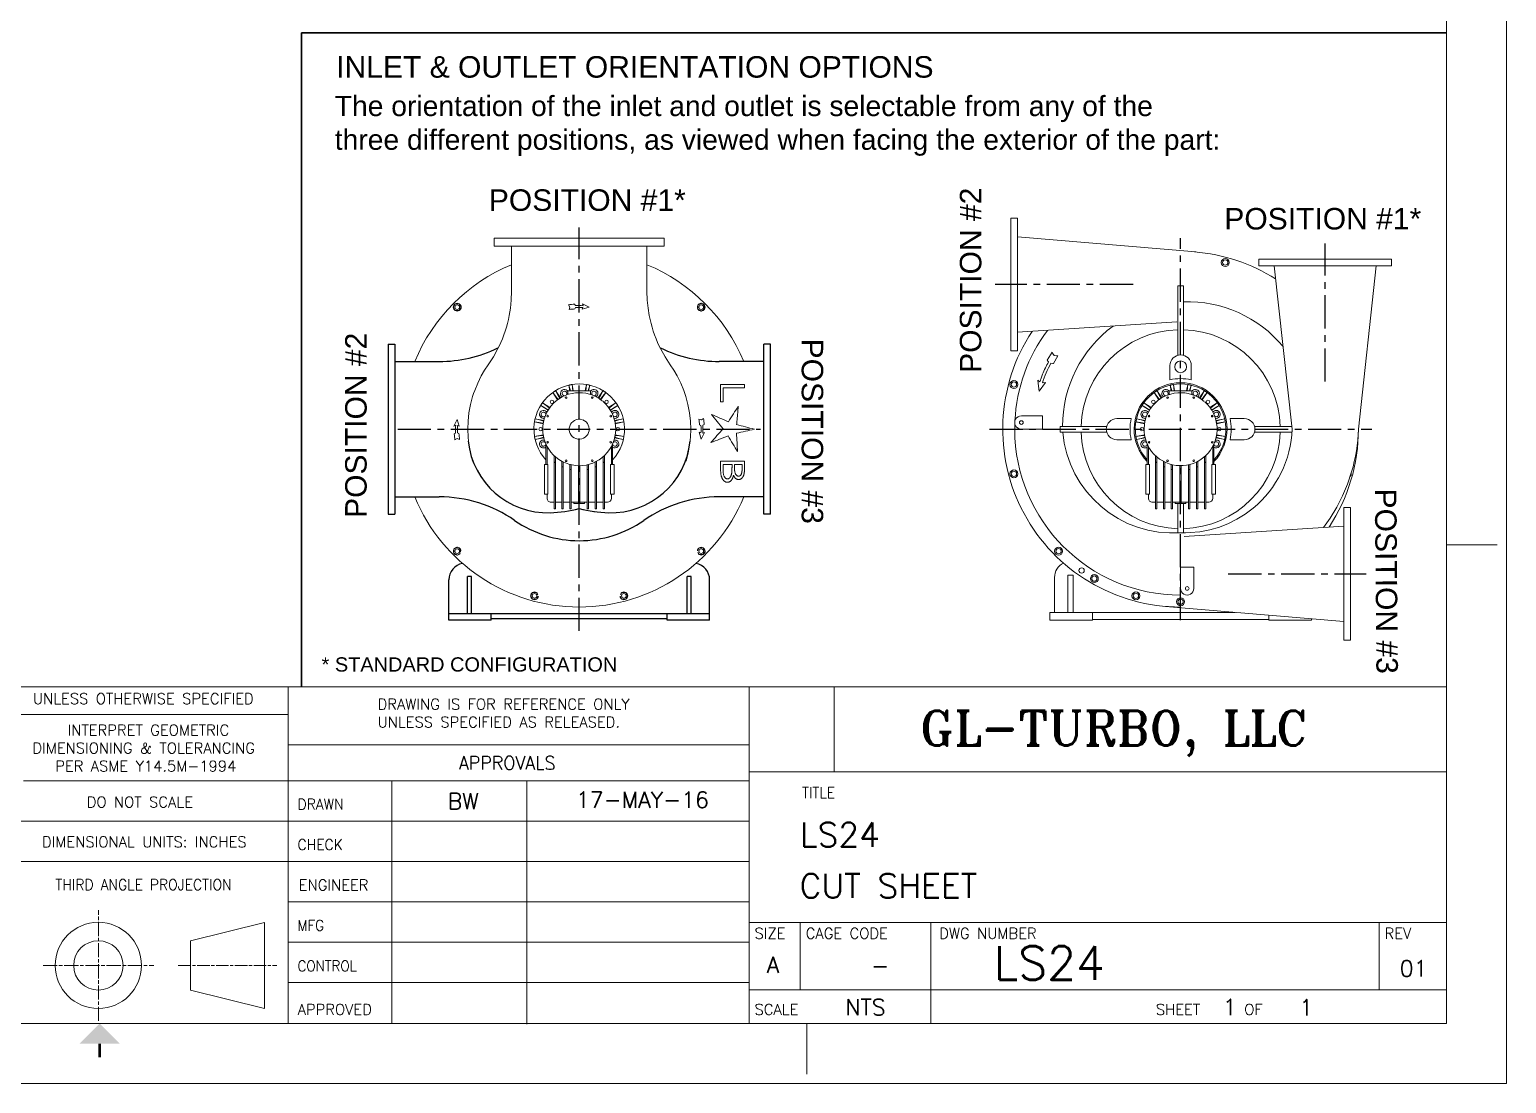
# Model space of a CAD drawing. Header units: inches. Extents: x 0 to 533, y 0 to 406.
# Drawn here: x 254.6 to 532.8, y 0 to 198.5 of the extents above; entities that cross this region are included whole.
import ezdxf
from ezdxf.enums import TextEntityAlignment as Align

# ---------------------------------------------------------------- set-up
doc = ezdxf.new("R2010")
doc.units = ezdxf.units.IN
doc.header["$MEASUREMENT"] = 0
doc.linetypes.add('CENTER', pattern=[2, 1.25, -0.25, 0.25, -0.25])
doc.linetypes.add('CHAIN', pattern=[0.7087, 0.4724, -0.0591, 0.1181, -0.0591])
for name, color, linetype in [('CL', 1, 'CENTER'), ('Title Block', 7, 'Continuous'), ('TXT', 7, 'Continuous')]:
    doc.layers.add(name, color=color, linetype=linetype)
doc.styles.add('ACANSTS', font='romans.shx', dxfattribs={"height": 1})
doc.styles.add('Roman', font='romans')
doc.styles.add('ROMANS', font='romant.shx', dxfattribs={"height": 3.5})
doc.styles.get("Standard").update_dxf_attribs({"font": 'arial.ttf'})

# ---------------------------------------------------------------- blocks, each defined once
blk = doc.blocks.new('Lone Star logo')
at = {"color": 7, "linetype": 'Continuous', "lineweight": 15}
for points in [[(0, 0), (-0.39, -1.5), (-0.78, -2.99), (-1.17, -4.47)], [(1.03, -4.5), (0.68, -3), (0.34, -1.5), (0, 0)], [(-11.2, -8.48), (-11.2, -6.49), (-11.2, -4.49), (-11.2, -2.48)], [(-10.36, -2.48), (-10.36, -4.28), (-10.36, -6.07), (-10.36, -7.86)], [(8.03, -8.48), (8.03, -6.48), (8.03, -4.48), (8.03, -2.48)], [(9.94, -3.1), (9.6, -3.1), (9.24, -3.1), (8.87, -3.1)], [(8.87, -3.1), (8.87, -3.74), (8.87, -4.38), (8.87, -5.02)], [(-1.89, -6.55), (-2.5, -7.98), (-3.11, -9.4), (-3.71, -10.79)], [(3.35, -10.91), (2.79, -9.48), (2.23, -8.05), (1.67, -6.61)], [(8.87, -5.02), (9.05, -5.02), (9.23, -5.02), (9.4, -5.02)], [(9.4, -5.63), (9.22, -5.63), (9.05, -5.63), (8.87, -5.63)], [(8.87, -5.63), (8.87, -6.38), (8.87, -7.12), (8.87, -7.86)], [(-6.89, -7.86), (-6.89, -8.07), (-6.89, -8.27), (-6.89, -8.48)]]:
    blk.add_open_spline(points, degree=3, dxfattribs=at)
for points, knots in [([(-11.2, -2.48), (-11.09, -2.48), (-10.98, -2.48), (-10.7, -2.48), (-10.53, -2.48), (-10.36, -2.48)], [0.30497425, 0.30497425, 0.30497425, 0.30497425, 0.3125, 0.3125, 0.32350494, 0.32350494, 0.32350494, 0.32350494]), ([(8.03, -2.48), (8.18, -2.48), (8.33, -2.48), (8.93, -2.48), (9.37, -2.48), (9.78, -2.48)], [0.61710644, 0.61710644, 0.61710644, 0.61710644, 0.625, 0.625, 0.64869183, 0.64869183, 0.64869183, 0.64869183]), ([(9.78, -2.48), (9.86, -2.48), (9.94, -2.48), (10.09, -2.48), (10.17, -2.49), (10.32, -2.49), (10.39, -2.5), (10.54, -2.51), (10.62, -2.51), (10.76, -2.53), (10.84, -2.54), (10.98, -2.56), (11.05, -2.57), (11.19, -2.59), (11.26, -2.61), (11.4, -2.65), (11.46, -2.67), (11.59, -2.71), (11.66, -2.74), (11.75, -2.78), (11.78, -2.79), (11.85, -2.82), (11.88, -2.84), (11.94, -2.88), (11.97, -2.89), (12.03, -2.93), (12.06, -2.95), (12.11, -3), (12.14, -3.02), (12.2, -3.06), (12.22, -3.09), (12.27, -3.14), (12.3, -3.16), (12.35, -3.22), (12.37, -3.25), (12.42, -3.31), (12.44, -3.34), (12.48, -3.4), (12.5, -3.43), (12.53, -3.49), (12.54, -3.5), (12.56, -3.54), (12.56, -3.56), (12.59, -3.62), (12.6, -3.66), (12.62, -3.74), (12.63, -3.78), (12.64, -3.85), (12.64, -3.87), (12.64, -3.92), (12.64, -3.94), (12.64, -3.97)], [0, 0, 0, 0, 0.0625, 0.0625, 0.125, 0.125, 0.1875, 0.1875, 0.25, 0.25, 0.3125, 0.3125, 0.375, 0.375, 0.4375, 0.4375, 0.5, 0.5, 0.5625, 0.5625, 0.59375, 0.59375, 0.625, 0.625, 0.65625, 0.65625, 0.6875, 0.6875, 0.71875, 0.71875, 0.75, 0.75, 0.78125, 0.78125, 0.8125, 0.8125, 0.84375, 0.84375, 0.875, 0.875, 0.890625, 0.890625, 0.90625, 0.90625, 0.9375, 0.9375, 0.96875, 0.96875, 0.984375, 0.984375, 1, 1, 1, 1]), ([(11.8, -3.98), (11.8, -3.95), (11.79, -3.92), (11.79, -3.86), (11.78, -3.84), (11.77, -3.79), (11.76, -3.76), (11.74, -3.71), (11.73, -3.69), (11.71, -3.64), (11.7, -3.62), (11.67, -3.58), (11.65, -3.56), (11.61, -3.51), (11.57, -3.48), (11.52, -3.43), (11.5, -3.42), (11.46, -3.39), (11.44, -3.38), (11.38, -3.35), (11.34, -3.33), (11.22, -3.27), (11.14, -3.24), (11.01, -3.2), (10.96, -3.19), (10.88, -3.17), (10.83, -3.16), (10.74, -3.15), (10.7, -3.14), (10.6, -3.13), (10.56, -3.12), (10.47, -3.12), (10.42, -3.11), (10.32, -3.1), (10.28, -3.1), (10.14, -3.1), (10.04, -3.1), (9.94, -3.1)], [0, 0, 0, 0, 0.03125, 0.03125, 0.0625, 0.0625, 0.09375, 0.09375, 0.125, 0.125, 0.15625, 0.15625, 0.1875, 0.1875, 0.25, 0.25, 0.28125, 0.28125, 0.3125, 0.3125, 0.375, 0.375, 0.5, 0.5, 0.5625, 0.5625, 0.625, 0.625, 0.6875, 0.6875, 0.75, 0.75, 0.8125, 0.8125, 0.875, 0.875, 1, 1, 1, 1]), ([(-1.17, -4.47), (-1.57, -4.43), (-1.96, -4.4), (-2.74, -4.33), (-3.13, -4.29), (-3.89, -4.22), (-4.27, -4.19), (-5.03, -4.12), (-5.4, -4.08), (-5.77, -4.05)], [0, 0, 0, 0, 0.25, 0.25, 0.5, 0.5, 0.75, 0.75, 1, 1, 1, 1]), ([(-5.77, -4.05), (-5.13, -4.46), (-4.49, -4.88), (-3.19, -5.71), (-2.54, -6.13), (-1.89, -6.55)], [0, 0, 0, 0, 0.5, 0.5, 1, 1, 1, 1]), ([(5.64, -4.24), (4.88, -4.28), (4.12, -4.33), (2.59, -4.41), (1.81, -4.46), (1.03, -4.5)], [0, 0, 0, 0, 0.5, 0.5, 1, 1, 1, 1]), ([(1.67, -6.61), (2.33, -6.21), (2.99, -5.82), (4.32, -5.03), (4.98, -4.63), (5.64, -4.24)], [0, 0, 0, 0, 0.5, 0.5, 1, 1, 1, 1]), ([(9.4, -5.02), (9.46, -5.02), (9.52, -5.02), (9.64, -5.02), (9.7, -5.02), (9.81, -5.01), (9.87, -5.01), (9.99, -5.01), (10.04, -5), (10.16, -5), (10.22, -4.99), (10.33, -4.98), (10.39, -4.97), (10.47, -4.96), (10.5, -4.96), (10.56, -4.95), (10.59, -4.95), (10.64, -4.94), (10.67, -4.93), (10.73, -4.92), (10.75, -4.92), (10.89, -4.88), (11, -4.85), (11.13, -4.79), (11.16, -4.78), (11.21, -4.76), (11.24, -4.74), (11.32, -4.7), (11.37, -4.67), (11.47, -4.6), (11.51, -4.56), (11.6, -4.47), (11.64, -4.42), (11.7, -4.33), (11.71, -4.31), (11.74, -4.26), (11.74, -4.24), (11.76, -4.21), (11.76, -4.2), (11.77, -4.16), (11.78, -4.15), (11.78, -4.11), (11.79, -4.1), (11.79, -4.05), (11.8, -4.01), (11.8, -3.98)], [0, 0, 0, 0, 0.0625, 0.0625, 0.125, 0.125, 0.1875, 0.1875, 0.25, 0.25, 0.3125, 0.3125, 0.375, 0.375, 0.40625, 0.40625, 0.4375, 0.4375, 0.46875, 0.46875, 0.5, 0.5, 0.625, 0.625, 0.65625, 0.65625, 0.6875, 0.6875, 0.75, 0.75, 0.8125, 0.8125, 0.875, 0.875, 0.90625, 0.90625, 0.921875, 0.921875, 0.9375, 0.9375, 0.953125, 0.953125, 0.96875, 0.96875, 1, 1, 1, 1]), ([(11.04, -5.7), (11, -5.7), (10.97, -5.7), (10.91, -5.69), (10.87, -5.68), (10.77, -5.67), (10.71, -5.67), (10.57, -5.66), (10.51, -5.66), (10.37, -5.65), (10.3, -5.65), (10.17, -5.64), (10.1, -5.64), (9.96, -5.64), (9.89, -5.64), (9.75, -5.64), (9.68, -5.63), (9.54, -5.63), (9.47, -5.63), (9.4, -5.63)], [0, 0, 0, 0, 0.0625, 0.0625, 0.125, 0.125, 0.25, 0.25, 0.375, 0.375, 0.5, 0.5, 0.625, 0.625, 0.75, 0.75, 0.875, 0.875, 1, 1, 1, 1]), ([(10, -7.86), (10.12, -7.86), (10.25, -7.86), (10.49, -7.86), (10.61, -7.85), (10.79, -7.84), (10.85, -7.83), (10.96, -7.82), (11.02, -7.82), (11.14, -7.8), (11.2, -7.79), (11.31, -7.77), (11.37, -7.76), (11.54, -7.72), (11.66, -7.68), (11.79, -7.62), (11.82, -7.61), (11.87, -7.58), (11.9, -7.57), (11.98, -7.52), (12.03, -7.49), (12.11, -7.44), (12.13, -7.42), (12.18, -7.37), (12.21, -7.35), (12.28, -7.28), (12.32, -7.23), (12.37, -7.16), (12.38, -7.15), (12.4, -7.12), (12.4, -7.1), (12.42, -7.07), (12.43, -7.06), (12.44, -7.02), (12.45, -7.01), (12.46, -6.97), (12.47, -6.96), (12.47, -6.92), (12.48, -6.9), (12.48, -6.85), (12.49, -6.81), (12.49, -6.78)], [0, 0, 0, 0, 0.125, 0.125, 0.25, 0.25, 0.3125, 0.3125, 0.375, 0.375, 0.4375, 0.4375, 0.5, 0.5, 0.625, 0.625, 0.65625, 0.65625, 0.6875, 0.6875, 0.75, 0.75, 0.78125, 0.78125, 0.8125, 0.8125, 0.875, 0.875, 0.890625, 0.890625, 0.90625, 0.90625, 0.921875, 0.921875, 0.9375, 0.9375, 0.953125, 0.953125, 0.96875, 0.96875, 1, 1, 1, 1]), ([(13.34, -6.78), (13.33, -6.82), (13.33, -6.87), (13.33, -6.93), (13.32, -6.96), (13.32, -7), (13.31, -7.02), (13.3, -7.07), (13.3, -7.09), (13.28, -7.13), (13.28, -7.15), (13.25, -7.22), (13.24, -7.26), (13.21, -7.32), (13.2, -7.34), (13.18, -7.37), (13.17, -7.39), (13.14, -7.45), (13.11, -7.48), (13.06, -7.55), (13.04, -7.58), (12.98, -7.64), (12.96, -7.67), (12.9, -7.72), (12.87, -7.75), (12.81, -7.8), (12.78, -7.82), (12.69, -7.89), (12.63, -7.94), (12.51, -8.02), (12.44, -8.05), (12.31, -8.12), (12.25, -8.15), (12.11, -8.21), (12.05, -8.24), (11.91, -8.28), (11.84, -8.3), (11.63, -8.36), (11.49, -8.39), (11.27, -8.43), (11.2, -8.44), (11.06, -8.45), (10.98, -8.46), (10.83, -8.47), (10.76, -8.47), (10.61, -8.48), (10.54, -8.48), (10.46, -8.48)], [0, 0, 0, 0, 0.03125, 0.03125, 0.046875, 0.046875, 0.0625, 0.0625, 0.078125, 0.078125, 0.09375, 0.09375, 0.125, 0.125, 0.140625, 0.140625, 0.15625, 0.15625, 0.1875, 0.1875, 0.21875, 0.21875, 0.25, 0.25, 0.28125, 0.28125, 0.3125, 0.3125, 0.375, 0.375, 0.4375, 0.4375, 0.5, 0.5, 0.5625, 0.5625, 0.625, 0.625, 0.75, 0.75, 0.8125, 0.8125, 0.875, 0.875, 0.9375, 0.9375, 1, 1, 1, 1]), ([(12.49, -6.78), (12.49, -6.75), (12.49, -6.73), (12.48, -6.68), (12.48, -6.65), (12.47, -6.61), (12.46, -6.58), (12.45, -6.54), (12.44, -6.52), (12.42, -6.46), (12.4, -6.42), (12.36, -6.36), (12.35, -6.35), (12.32, -6.31), (12.31, -6.3), (12.27, -6.25), (12.24, -6.22), (12.18, -6.17), (12.15, -6.14), (12.09, -6.09), (12.06, -6.07), (11.99, -6.03), (11.96, -6.01), (11.89, -5.97), (11.86, -5.95), (11.79, -5.92), (11.75, -5.9), (11.68, -5.87), (11.65, -5.86), (11.57, -5.83), (11.54, -5.82), (11.43, -5.79), (11.35, -5.77), (11.19, -5.73), (11.12, -5.72), (11.04, -5.7)], [0, 0, 0, 0, 0.03125, 0.03125, 0.0625, 0.0625, 0.09375, 0.09375, 0.125, 0.125, 0.1875, 0.1875, 0.21875, 0.21875, 0.25, 0.25, 0.3125, 0.3125, 0.375, 0.375, 0.4375, 0.4375, 0.5, 0.5, 0.5625, 0.5625, 0.625, 0.625, 0.6875, 0.6875, 0.75, 0.75, 0.875, 0.875, 1, 1, 1, 1]), ([(12.64, -3.97), (12.64, -4.01), (12.64, -4.05), (12.63, -4.11), (12.63, -4.13), (12.63, -4.17), (12.62, -4.19), (12.61, -4.25), (12.6, -4.29), (12.57, -4.37), (12.56, -4.4), (12.52, -4.48), (12.5, -4.51), (12.46, -4.58), (12.44, -4.61), (12.37, -4.7), (12.33, -4.76), (12.25, -4.84), (12.22, -4.86), (12.17, -4.91), (12.14, -4.93), (12.08, -4.97), (12.05, -4.99), (12, -5.03), (11.97, -5.05), (11.88, -5.1), (11.82, -5.13), (11.73, -5.18), (11.7, -5.19), (11.63, -5.22), (11.6, -5.23), (11.57, -5.24)], [0, 0, 0, 0, 0.0625, 0.0625, 0.09375, 0.09375, 0.125, 0.125, 0.1875, 0.1875, 0.25, 0.25, 0.3125, 0.3125, 0.375, 0.375, 0.5, 0.5, 0.5625, 0.5625, 0.625, 0.625, 0.6875, 0.6875, 0.75, 0.75, 0.875, 0.875, 0.9375, 0.9375, 1, 1, 1, 1]), ([(11.57, -5.24), (11.62, -5.26), (11.67, -5.27), (11.77, -5.29), (11.82, -5.31), (11.92, -5.33), (11.96, -5.35), (12.06, -5.38), (12.11, -5.4), (12.2, -5.43), (12.24, -5.45), (12.31, -5.48), (12.34, -5.49), (12.38, -5.51), (12.4, -5.52), (12.47, -5.55), (12.51, -5.57), (12.6, -5.62), (12.64, -5.65), (12.72, -5.7), (12.76, -5.73), (12.84, -5.79), (12.88, -5.82), (12.93, -5.88), (12.95, -5.9), (12.99, -5.93), (13, -5.95), (13.06, -6.01), (13.09, -6.05), (13.15, -6.14), (13.18, -6.19), (13.23, -6.29), (13.25, -6.34), (13.28, -6.43), (13.29, -6.46), (13.31, -6.52), (13.32, -6.55), (13.33, -6.61), (13.33, -6.65), (13.33, -6.71), (13.33, -6.74), (13.34, -6.78)], [0, 0, 0, 0, 0.0625, 0.0625, 0.125, 0.125, 0.1875, 0.1875, 0.25, 0.25, 0.3125, 0.3125, 0.34375, 0.34375, 0.375, 0.375, 0.4375, 0.4375, 0.5, 0.5, 0.5625, 0.5625, 0.625, 0.625, 0.65625, 0.65625, 0.6875, 0.6875, 0.75, 0.75, 0.8125, 0.8125, 0.875, 0.875, 0.90625, 0.90625, 0.9375, 0.9375, 0.96875, 0.96875, 1, 1, 1, 1]), ([(-6.89, -8.48), (-6.9, -8.48), (-6.9, -8.48), (-7.49, -8.48), (-8.05, -8.48), (-9.11, -8.48), (-9.61, -8.48), (-10.48, -8.48), (-10.85, -8.48), (-11.2, -8.48)], [0.28587209, 0.28587209, 0.28587209, 0.28587209, 0.28606707, 0.28606707, 0.31731707, 0.31731707, 0.34856707, 0.34856707, 0.37519497, 0.37519497, 0.37519497, 0.37519497]), ([(-10.36, -7.86), (-10.29, -7.86), (-10.23, -7.86), (-9.69, -7.86), (-9.19, -7.86), (-8.13, -7.86), (-7.57, -7.86), (-6.95, -7.86), (-6.92, -7.86), (-6.89, -7.86)], [0.30806755, 0.30806755, 0.30806755, 0.30806755, 0.3125, 0.3125, 0.34375, 0.34375, 0.375, 0.375, 0.37656269, 0.37656269, 0.37656269, 0.37656269]), ([(-3.71, -10.79), (-3.13, -10.32), (-2.54, -9.84), (-1.35, -8.87), (-0.75, -8.37), (-0.13, -7.87)], [0, 0, 0, 0, 0.5, 0.5, 1, 1, 1, 1]), ([(-0.13, -7.87), (0.46, -8.38), (1.04, -8.89), (2.2, -9.91), (2.77, -10.41), (3.35, -10.91)], [0, 0, 0, 0, 0.5, 0.5, 1, 1, 1, 1]), ([(10.46, -8.48), (10.02, -8.48), (9.55, -8.48), (8.73, -8.48), (8.38, -8.48), (8.03, -8.48)], [0.60704032, 0.60704032, 0.60704032, 0.60704032, 0.63281008, 0.63281008, 0.65076976, 0.65076976, 0.65076976, 0.65076976]), ([(8.87, -7.86), (8.92, -7.86), (8.96, -7.86), (9.35, -7.86), (9.68, -7.86), (10, -7.86)], [0.6226609, 0.6226609, 0.6226609, 0.6226609, 0.625, 0.625, 0.64310541, 0.64310541, 0.64310541, 0.64310541])]:
    blk.add_open_spline(points, degree=3, knots=knots, dxfattribs=at)
blk = doc.blocks.new('LONE STAR BLOWER TITLE BLOCK (SIZE A)')
at = {"lineweight": 15}
for p, q in [((17.3, 2.604), (17.3, 3.312)), ((17.3, 3.312), (18.009, 3.312)), ((18.009, 2.604), (18.009, 3.312)), ((18.009, 2.604), (17.3, 2.604))]:
    blk.add_line(p, q, dxfattribs=at)
at = {"layer": 'Title Block', "lineweight": 15}
for p, q in [((23.625, 0), (23.625, 18)), ((23.125, 0.5), (23.125, 17.5)), ((23.125, 4.5), (23.547, 4.5)), ((23.125, 3.312), (7.945, 3.312)), ((23.125, 3.312), (9.093, 3.312)), ((13.449, 3.312), (13.449, 0.5)), ((17.3, 0.5), (17.3, 3.312)), ((23.125, 0.5), (23.125, 3.312)), ((13.449, 3.083), (7.945, 3.083)), ((17.3, 2.829), (13.449, 2.829)), ((23.125, 2.604), (17.3, 2.604)), ((17.3, 2.529), (11.24, 2.529)), ((14.316, 0.5), (14.316, 2.525)), ((15.442, 0.496), (15.442, 2.521)), ((17.3, 2.192), (7.945, 2.192)), ((17.3, 1.854), (7.945, 1.854)), ((17.3, 1.517), (13.449, 1.517)), ((12.635, 1.191), (13.252, 1.345)), ((13.252, 1.345), (13.252, 0.626)), ((23.125, 1.344), (17.3, 1.344)), ((17.727, 1.344), (17.727, 0.781)), ((18.816, 1.344), (18.816, 0.5)), ((22.562, 1.344), (22.562, 0.781)), ((12.635, 0.78), (12.635, 1.191)), ((17.3, 1.179), (13.449, 1.179)), ((13.252, 0.626), (12.635, 0.78)), ((17.3, 0.842), (13.449, 0.842)), ((23.125, 0.781), (17.3, 0.781)), ((0.5, 0.5), (23.125, 0.5)), ((15.025, 0.5), (23.125, 0.5)), ((17.781, 0.078), (17.781, 0.5)), ((0, 0), (23.625, 0))]:
    blk.add_line(p, q, dxfattribs=at)
at = {"layer": 'Title Block', "linetype": 'CHAIN', "lineweight": 15, "ltscale": 0.249886}
for p, q in [((11.864, 0.523), (11.864, 1.448)), ((11.402, 0.986), (12.327, 0.986))]:
    blk.add_line(p, q, dxfattribs=at)
at = {"layer": 'Title Block', "linetype": 'CHAIN', "lineweight": 15, "ltscale": 0.22211}
blk.add_line((12.532, 0.986), (13.355, 0.986), dxfattribs=at)
at = {"layer": 'Title Block', "lineweight": 15, "const_width": 0.0225}
blk.add_lwpolyline([(11.875, 0.219), (11.875, 0.331)], dxfattribs=at)
at = {"layer": 'Title Block', "lineweight": 15}
for radius in [0.36, 0.206]:
    blk.add_circle((11.864, 0.986), radius, dxfattribs=at)
blk.add_solid([(11.706, 0.331), (12.044, 0.331), (11.875, 0.5)], dxfattribs=at)
at = {"layer": 'Title Block', "lineweight": 15, "style": 'ACANSTS'}
for s, height, width, p in [('APPROVALS', 0.1125, 0.951562, (14.875, 2.621)), ('TITLE', 0.09, 0.942857, (17.741, 2.384)), ('DRAWN', 0.09, 0.942857, (13.528, 2.287)), ('THIRD ANGLE PROJECTION', 0.09, 0.942857, (11.505, 1.615))]:
    blk.add_text(s, height=height, dxfattribs=dict(at, width=width)).set_placement(p)
for s, width, p in [('CHECK', 0.942857, (13.528, 1.995)), ('MFG', 0.90932, (13.528, 1.32)), ('CONTROL', 0.90932, (13.528, 0.982))]:
    blk.add_text(s, height=0.09, dxfattribs=dict(at, width=width)).set_placement(p, align=Align.MIDDLE_LEFT)
for s, p in [('ENGINEER', (13.538, 1.658)), ('APPROVED', (13.528, 0.618)), ('SCALE', (17.345, 0.618)), ('SHEET     OF', (20.697, 0.618))]:
    blk.add_text(s, height=0.09, dxfattribs=at).set_placement(p, align=Align.MIDDLE_LEFT)
for s, height, p in [('SIZE', 0.09, (17.345, 1.209)), ('CAGE CODE', 0.09, (17.772, 1.209)), ('DWG NUMBER', 0.09, (18.887, 1.209)), ('REV', 0.09, (22.607, 1.209)), ('A', 0.135, (17.447, 0.923))]:
    blk.add_text(s, height=height, dxfattribs=at).set_placement(p)
at = {"layer": 'Title Block', "lineweight": 15, "char_height": 0.09, "attachment_point": 1, "style": 'Roman'}
for s, width, insert in [('UNLESS OTHERWISE SPECIFIED', 2.30106, (11.318, 3.259)), ('DRAWING IS FOR REFERENCE ONLY UNLESS SPECIFIED AS RELEASED.', 2.82099, (14.196, 3.213)), ('\\pi0.31689;INTERPRET GEOMETRIC \\P\\pi0.02332;DIMENSIONING & TOLERANCING \\P\\pi0.21404;PER ASME Y14.5M-1994', 2.12521, (11.29, 2.996)), ('DO NOT SCALE', 2.30106, (11.767, 2.395)), ('DIMENSIONAL UNITS: INCHES', 2.30106, (11.393, 2.063))]:
    blk.add_mtext_dynamic_manual_height_columns(s, width=width, gutter_width=1.25, heights=[0], dxfattribs=dict(at, insert=insert))
at = {"layer": 'Title Block', "lineweight": 5, "insert": (18.727, 3.113), "char_height": 4.0651, "width": 5.50749, "attachment_point": 1, "style": 'ROMANS'}
blk.add_mtext('{\\H0.07143x;GL-TURBO, LLC}', dxfattribs=at)
at = {"layer": 'Title Block', "lineweight": 15, "style": 'ACANSTS'}
for tag, p, height in [('DRAWN_BY', (14.369, 2.285), 0.135), ('DRAWN_DATE', (15.515, 2.294), 0.135), ('DRAWING_SUBTITLE', (17.513, 1.977), 0.203), ('CHECKED_BY', (14.391, 1.94), 0.135), ('CHECK_DATE', (15.496, 1.94), 0.135), ('ENGINEER', (14.385, 1.608), 0.135), ('ENG_DATE', (15.487, 1.603), 0.135), ('DRAWING_SUBTITLE', (17.511, 1.549), 0.203), ('MANUFACTURING', (14.381, 1.271), 0.135), ('MFG_DATE', (15.488, 1.27), 0.135), ('CONTROL', (14.381, 0.933), 0.135), ('CONTROL_DATE', (15.488, 0.932), 0.135), ('CAGE_CODE', (17.727, 0.916), 0.135), ('MODEL_FILE_NAME', (8.295, 0.611), 0.135), ('APPROVED_BY', (14.37, 0.568), 0.135), ('APPROVAL_DATE', (15.48, 0.562), 0.135)]:
    blk.add_attdef(tag, p, '', height=height, dxfattribs=at)
at = {"layer": 'Title Block', "lineweight": 15, "style": 'Roman', "flags": 8}
for tag, height, p in [('DWG_NUMBER', 0.281, (18.91, 1.147)), ('SCALE', 0.135, (17.903, 0.704)), ('SHEETNUMBER', 0.135, (21.256, 0.704)), ('TOTA_SHEETS', 0.135, (21.894, 0.702))]:
    blk.add_attdef(tag, text='', height=height, dxfattribs=at).set_placement(p, align=Align.TOP_LEFT)
at = {"layer": 'Title Block', "lineweight": 15, "style": 'ACANSTS'}
blk.add_attdef('REVISION', text='', height=0.135, dxfattribs=at).set_placement((22.849, 0.893), align=Align.CENTER)

msp = doc.modelspace()

# ---------------------------------------------------------------- linework, layer by layer
at = {"lineweight": 30}
for p, q in [((305.807, 197.87), (305.807, 74.699)), ((521.511, 197.87), (305.807, 197.87))]:
    msp.add_line(p, q, dxfattribs=at)
for p, q in [((322.127, 139.234), (322.127, 107.234)), ((322.127, 139.234), (323.377, 139.234)), ((323.377, 139.234), (323.377, 107.234)), ((392.877, 107.234), (392.877, 139.234)), ((394.127, 139.234), (392.877, 139.234)), ((394.127, 107.234), (394.127, 139.234)), ((323.377, 135.98), (331.737, 135.98)), ((392.877, 135.98), (384.517, 135.98)), ((323.377, 110.488), (331.737, 110.488)), ((392.877, 110.488), (384.517, 110.488)), ((322.127, 107.234), (323.377, 107.234)), ((394.127, 107.234), (392.877, 107.234)), ((333.568, 87.234), (333.568, 94.859)), ((337.818, 95.484), (337.068, 95.484)), ((337.068, 88.484), (337.068, 95.484)), ((337.818, 88.484), (337.818, 95.484)), ((379.187, 95.484), (378.437, 95.484)), ((378.437, 88.484), (378.437, 95.484)), ((379.187, 88.484), (379.187, 95.484)), ((382.687, 87.234), (382.687, 94.859)), ((382.687, 88.484), (333.568, 88.484)), ((341.568, 87.234), (333.568, 87.234)), ((341.568, 87.234), (341.568, 88.484)), ((374.687, 87.484), (341.568, 87.484)), ((374.687, 87.234), (374.687, 88.484)), ((382.687, 87.234), (374.687, 87.234))]:
    msp.add_line(p, q)
at = {"color": 0, "lineweight": 0}
for points in [[(440.657, 137.985), (439.407, 137.985), (439.407, 162.985)], [(440.657, 162.984), (439.407, 162.984)], [(440.657, 137.985), (440.657, 162.985)], [(440.657, 159.484), (474.259, 156.613)], [(345.377, 157.734), (345.377, 155.148)], [(370.877, 157.734), (370.877, 155.148)], [(345.377, 155.148), (345.377, 149.204)], [(370.877, 155.148), (370.877, 149.204)], [(511.157, 155.235), (511.157, 153.985), (486.157, 153.985)], [(486.157, 153.985), (486.157, 155.235), (511.157, 155.235)], [(470.876, 150.243), (470.876, 137.163)], [(471.407, 150.243), (470.876, 150.243)], [(471.938, 150.243), (471.407, 150.243)], [(471.938, 137.163), (471.938, 150.243)], [(345.377, 149.204), (345.316, 147.509)], [(370.877, 149.204), (370.938, 147.509)], [(380.466, 145.844), (380.466, 146.586)], [(381.108, 146.956), (381.75, 146.586)], [(381.749, 145.844), (381.108, 145.475)], [(381.749, 146.586), (381.749, 145.844)], [(440.657, 141.485), (470.709, 143.438)], [(342.823, 138.43), (341.965, 136.871), (340.977, 135.353)], [(373.431, 138.43), (374.292, 136.864), (375.277, 135.353)], [(446.286, 136.242), (447.188, 137.724)], [(447.188, 137.725), (447.305, 137.548)], [(447.305, 137.548), (447.581, 137.131)], [(448.299, 137.026), (447.442, 135.619)], [(447.581, 137.132), (448.054, 137.062)], [(448.054, 137.062), (448.299, 137.025)], [(340.978, 135.354), (340.301, 134.335), (339.685, 133.28)], [(375.277, 135.354), (375.953, 134.335), (376.568, 133.28)], [(446.474, 136.001), (446.286, 136.242)], [(447.442, 135.619), (447.368, 135.624)], [(339.685, 133.28), (339.005, 131.916), (338.431, 130.519)], [(356.37, 130.483), (356.16, 131.536), (356.452, 130.481)], [(356.913, 130.482), (356.768, 131.657)], [(359.487, 131.657), (359.341, 130.482)], [(359.802, 130.481), (360.094, 131.536), (359.884, 130.483)], [(376.568, 133.28), (377.249, 131.916), (377.823, 130.519)], [(469.44, 131.536), (469.732, 130.481)], [(470.192, 130.482), (470.047, 131.657)], [(472.766, 131.657), (472.622, 130.482)], [(473.082, 130.481), (473.374, 131.536), (473.164, 130.483)], [(338.042, 129.363), (337.648, 127.881)], [(338.227, 129.944), (338.041, 129.363)], [(338.227, 129.944), (338.431, 130.519), (338.228, 129.944)], [(356.002, 129.773), (356.002, 130.485), (360.252, 130.485)], [(360.252, 130.485), (360.252, 129.773)], [(377.823, 130.519), (378.027, 129.944)], [(378.026, 129.944), (378.212, 129.363)], [(378.213, 129.363), (378.606, 127.881)], [(469.052, 129.293), (468.786, 129.184), (468.79, 129.152), (468.828, 129.077), (468.945, 129.026), (469.071, 129.093)], [(469.053, 129.293), (468.787, 129.184)], [(469.282, 129.773), (469.282, 130.485), (473.531, 130.485)], [(473.531, 130.485), (473.531, 129.773)], [(474.026, 129.184), (473.76, 129.293)], [(473.761, 129.293), (474.027, 129.184)], [(337.358, 126.336), (337.183, 124.753)], [(337.647, 127.881), (337.357, 126.337)], [(351.423, 124.76), (350.667, 124.969), (349.826, 125.202)], [(378.607, 127.881), (378.897, 126.337)], [(378.897, 126.336), (379.072, 124.753)], [(464.703, 124.76), (463.947, 124.969), (463.106, 125.202)], [(465.348, 125.589), (465.458, 125.854)], [(465.458, 125.854), (465.348, 125.589)], [(478.668, 127.714), (477.287, 126.791)], [(477.466, 125.589), (477.355, 125.854)], [(477.356, 125.854), (477.466, 125.589)], [(337.127, 123.234), (337.181, 121.722), (337.348, 120.199), (337.621, 118.707), (338.001, 117.241)], [(349.705, 124.594), (350.571, 124.488), (351.349, 124.392)], [(379.127, 123.234), (379.072, 121.722), (378.907, 120.199), (378.633, 118.707), (378.253, 117.241)], [(457.478, 123.766), (448.731, 123.766)], [(457.478, 122.703), (448.731, 122.703)], [(448.732, 123.766), (448.732, 122.704)], [(462.985, 124.594), (463.852, 124.488), (464.63, 124.392)], [(492.348, 123.766), (485.335, 123.766)], [(485.335, 122.703), (492.381, 122.703)], [(351.349, 122.078), (350.572, 121.982), (349.705, 121.875)], [(349.826, 121.268), (350.667, 121.501), (351.423, 121.71)], [(351.857, 116.585), (351.857, 120.414)], [(352.077, 116.585), (352.077, 119.969)], [(364.177, 119.97), (364.177, 116.585)], [(364.396, 116.585), (364.396, 120.414)], [(464.629, 122.078), (463.852, 121.982), (462.984, 121.875)], [(463.106, 121.268), (463.947, 121.501), (464.703, 121.71)], [(465.137, 116.585), (465.137, 120.414)], [(465.458, 120.615), (465.348, 120.881)], [(465.348, 120.881), (465.458, 120.615)], [(465.357, 116.585), (465.357, 119.969)], [(477.466, 120.88), (477.355, 120.615)], [(477.356, 120.615), (477.466, 120.88)], [(477.457, 119.97), (477.457, 116.585)], [(477.677, 116.585), (477.677, 120.414)], [(353.377, 118.265), (353.377, 117.111)], [(353.627, 118.037), (353.627, 116.925), (353.627, 109.235)], [(354.877, 109.234), (354.877, 116.199), (354.877, 117.176)], [(355.127, 117.049), (355.127, 116.089), (355.127, 109.234), (355.127, 108.235)], [(361.127, 117.049), (361.127, 116.089), (361.127, 109.234), (361.127, 108.235)], [(361.377, 109.234), (361.377, 116.199), (361.377, 117.176)], [(466.657, 118.265), (466.657, 117.111)], [(466.907, 118.037), (466.907, 116.925), (466.907, 109.235)], [(468.157, 109.234), (468.157, 116.199), (468.157, 117.176)], [(468.407, 117.049), (468.407, 116.089), (468.407, 109.234), (468.407, 108.235)], [(474.407, 117.049), (474.407, 116.089), (474.407, 109.234), (474.407, 108.235)], [(474.657, 109.234), (474.657, 116.199), (474.657, 117.176)], [(352.236, 116.585), (351.564, 116.585), (351.564, 110.985)], [(352.237, 110.985), (352.237, 116.585)], [(356.377, 116.586), (356.377, 115.685)], [(356.627, 116.349), (356.627, 116.526)], [(356.627, 116.349), (356.627, 115.631), (356.627, 109.234)], [(358.002, 110.235), (358.002, 115.485)], [(358.002, 115.485), (358.252, 115.485), (358.252, 110.235)], [(359.627, 116.349), (359.627, 116.526)], [(359.627, 116.349), (359.627, 115.631), (359.627, 109.234)], [(359.877, 116.586), (359.877, 115.685)], [(364.017, 116.585), (364.689, 116.585), (364.689, 110.985)], [(364.017, 116.585), (364.017, 110.985)], [(464.845, 110.985), (464.845, 116.585), (465.517, 116.585)], [(465.517, 110.985), (465.517, 116.585)], [(469.657, 116.586), (469.657, 115.685)], [(469.907, 116.349), (469.907, 116.526)], [(469.907, 116.349), (469.907, 115.631), (469.907, 109.234)], [(471.282, 115.485), (471.532, 115.485), (471.532, 110.235)], [(471.282, 110.235), (471.282, 115.485)], [(472.907, 116.349), (472.907, 116.526)], [(472.907, 116.349), (472.907, 115.631), (472.907, 109.234)], [(473.156, 116.586), (473.156, 115.685)], [(477.297, 116.585), (477.297, 110.985)], [(477.97, 110.985), (477.97, 116.585), (477.298, 116.585)], [(351.564, 113.901), (351.526, 113.901)], [(364.689, 113.901), (364.727, 113.901)], [(351.564, 110.985), (352.236, 110.985)], [(354.876, 109.485), (353.627, 109.485)], [(353.627, 109.234), (353.627, 108.235)], [(354.877, 108.235), (354.877, 109.234)], [(356.377, 109.485), (355.127, 109.485)], [(358.002, 109.485), (356.627, 109.485)], [(356.627, 109.234), (356.627, 108.235)], [(357.127, 109.234), (358.002, 109.234), (358.002, 110.235)], [(357.127, 109.485), (357.127, 109.235)], [(358.002, 109.234), (358.252, 109.234), (359.127, 109.234), (359.127, 109.485)], [(358.252, 110.235), (358.252, 109.234)], [(359.627, 109.485), (358.252, 109.485)], [(359.627, 109.234), (359.627, 108.235)], [(361.127, 109.485), (359.877, 109.485)], [(362.627, 109.485), (361.377, 109.485)], [(361.377, 108.235), (361.377, 109.234)], [(364.689, 110.985), (364.017, 110.985)], [(464.845, 110.985), (465.517, 110.985)], [(468.157, 109.485), (466.907, 109.485)], [(466.907, 109.234), (466.907, 108.235)], [(468.157, 108.235), (468.157, 109.234)], [(469.657, 109.485), (468.407, 109.485)], [(471.282, 109.485), (469.907, 109.485)], [(469.907, 109.234), (469.907, 108.235)], [(470.407, 109.234), (471.282, 109.234), (471.282, 110.235)], [(470.407, 109.485), (470.407, 109.235)], [(470.876, 109.234), (470.876, 103.704)], [(472.407, 109.485), (472.407, 109.234), (471.532, 109.234), (471.282, 109.234)], [(471.532, 110.235), (471.532, 109.234)], [(472.907, 109.485), (471.532, 109.485)], [(471.938, 103.721), (471.938, 109.235)], [(472.907, 109.234), (472.907, 108.235)], [(474.406, 109.485), (473.156, 109.485)], [(475.907, 109.485), (474.657, 109.485)], [(474.657, 108.235), (474.657, 109.234)], [(477.97, 110.985), (477.298, 110.985)], [(355.127, 108.235), (354.877, 108.235)], [(357.647, 108.186), (358.127, 108.244)], [(358.606, 108.186), (358.127, 108.244)], [(364.365, 107.485), (362.968, 107.526), (361.511, 107.655), (360.041, 107.878), (358.607, 108.186)], [(361.127, 108.235), (361.377, 108.235)], [(466.907, 108.235), (466.657, 108.235)], [(468.407, 108.235), (468.157, 108.235)], [(469.907, 108.235), (469.657, 108.235)], [(472.907, 108.235), (473.157, 108.235)], [(474.407, 108.235), (474.657, 108.235)], [(475.907, 108.235), (476.157, 108.235)], [(502.157, 108.485), (502.157, 83.485)], [(502.157, 108.485), (503.407, 108.485), (503.407, 83.485)], [(502.157, 104.985), (472.106, 103.031)], [(380.737, 100.896), (381.478, 100.896)], [(381.478, 100.896), (381.848, 100.254)], [(335.725, 99.847), (335.146, 99.513)], [(450.157, 95.735), (450.157, 88.735)], [(451.157, 88.735), (451.157, 95.735), (450.157, 95.735)], [(473.907, 97.235), (471.407, 97.235)], [(350.419, 91.779), (350.085, 91.2)], [(365.834, 91.779), (366.168, 91.2)], [(502.157, 86.985), (468.554, 89.856)], [(446.782, 88.735), (446.782, 87.235), (454.408, 87.235)], [(446.782, 88.735), (454.783, 88.735)], [(454.782, 88.735), (454.782, 87.235), (454.407, 87.235)], [(454.782, 88.735), (481.674, 88.735)], [(488.032, 87.36), (454.782, 87.36)], [(488.032, 87.235), (488.032, 88.192)], [(488.407, 87.235), (488.032, 87.235)], [(496.032, 87.235), (488.407, 87.235)], [(496.032, 87.508), (496.032, 87.235)], [(502.157, 83.485), (503.407, 83.485)]]:
    msp.add_lwpolyline(points, dxfattribs=at)
for points in [[(374.126, 159.235), (342.127, 159.235), (342.127, 157.734), (374.126, 157.734)], [(337.127, 123.234), (337.182, 124.753)], [(379.126, 123.234), (379.072, 124.753)]]:
    msp.add_lwpolyline(points, close=True, dxfattribs=at)
for points in [[(489.308, 151.551, 0.1219487), (474.029, 156.632, 0.1219487)], [(345.375, 154.212, 0.2000651), (327.149, 135.985, 0.0000403), (327.146, 135.98, 0.0000403)], [(389.108, 135.98, 0.0000429), (389.105, 135.985, 0.2000875), (370.875, 154.214)], [(489.044, 153.985), (492.407, 123.234, -0.214216), (485.085, 108.363), (483.577, 107.229), (482.009, 106.263), (480.424, 105.472), (478.717, 104.801), (476.906, 104.278), (475.055, 103.924), (473.221, 103.746), (472.332, 103.72), (471.408, 103.735, -0.4097294), (449.197, 122.703)], [(499.382, 104.804, 0.1466669), (504.906, 123.234), (508.27, 153.985)], [(345.317, 147.509), (345.17, 146.056), (344.942, 144.651, -0.063412), (343.047, 138.889), (342.823, 138.43)], [(370.937, 147.509), (371.084, 146.056), (371.313, 144.651, 0.0635947), (373.207, 138.889), (373.431, 138.43)], [(335.529, 145.595, 0.25247), (335.888, 146.215), (335.529, 146.836, -0.2510105), (335.887, 146.215), (335.517, 145.574), (334.776, 145.574, -0.2524371), (334.406, 146.215), (334.776, 146.858, 0.2539298), (334.406, 146.215), (334.776, 145.574, 0.252809), (335.492, 145.574)], [(443.429, 141.665, 0.5971898), (471.407, 89.733, 0.5971898)], [(446.308, 141.852, 0.1481307), (440.196, 124.795)], [(447.368, 135.624), (446.99, 135.654, 0.059816), (445.399, 131.948), (445.978, 132.018), (444.781, 130.396), (444.665, 131.342), (444.526, 132.477), (444.91, 132.146, -0.0088123), (445.087, 132.682), (445.413, 133.581, -0.0374524), (446.543, 135.912), (446.474, 136.001)], [(356.16, 131.536, -0.0173387), (356.768, 131.657), (357.001, 130.483)], [(359.252, 130.483), (359.487, 131.657, -0.0179148), (360.094, 131.536)], [(469.649, 130.483), (469.44, 131.536, -0.0169913), (470.047, 131.657), (470.281, 130.483)], [(472.533, 130.483), (472.766, 131.657, -0.0180992), (473.374, 131.536)], [(350.866, 127.714), (351.626, 127.284), (352.308, 126.897, -0.0129351), (352.517, 127.209), (351.899, 127.691), (351.21, 128.23)], [(352.245, 126.793), (350.867, 127.713, -0.018286), (351.21, 128.229), (352.588, 127.307)], [(354.054, 128.773), (353.133, 130.152), (353.67, 129.462), (354.154, 128.845, -0.0146879), (354.465, 129.053), (354.078, 129.735), (353.648, 130.496)], [(353.133, 130.151, -0.0169742), (353.648, 130.496), (354.569, 129.116)], [(356.001, 130.318, 0.7782856), (354.591, 129.962, 0.2582988), (354.942, 129.326)], [(361.311, 129.326, 1.1195851), (360.383, 130.492, 0.0734416), (360.251, 130.313)], [(361.684, 129.115), (362.606, 130.496, -0.0174978), (363.121, 130.152), (362.198, 128.772)], [(362.606, 130.496), (362.175, 129.735), (361.789, 129.053, -0.0133702), (362.101, 128.845), (362.584, 129.462), (363.121, 130.151)], [(363.663, 127.307), (365.044, 128.229, -0.0177515), (365.388, 127.714), (364.008, 126.791)], [(365.044, 128.229), (364.355, 127.692), (363.736, 127.209, -0.015956), (363.945, 126.897), (364.628, 127.283), (365.388, 127.714)], [(464.146, 127.714), (464.906, 127.284), (465.588, 126.897, -0.0116422), (465.797, 127.209), (465.179, 127.691), (464.49, 128.23)], [(465.524, 126.793), (464.146, 127.713, -0.0182736), (464.49, 128.229), (465.868, 127.307)], [(467.335, 128.773), (466.413, 130.152), (466.95, 129.462), (467.433, 128.845, -0.0154994), (467.745, 129.053), (467.358, 129.735), (466.928, 130.496)], [(466.413, 130.151, -0.0169742), (466.928, 130.496), (467.849, 129.116)], [(469.281, 130.318, 0.7781426), (467.87, 129.962, 0.2587339), (468.223, 129.326)], [(474.591, 129.326, 1.119844), (473.66, 130.495, 0.0732829), (473.53, 130.313)], [(474.964, 129.115), (475.886, 130.496, -0.0174978), (476.401, 130.152), (475.478, 128.772)], [(475.886, 130.496), (475.456, 129.735), (475.069, 129.053, -0.0133702), (475.381, 128.845), (475.863, 129.462), (476.401, 130.151)], [(476.943, 127.307), (478.323, 128.229, -0.0169565), (478.668, 127.714), (477.907, 127.283), (477.225, 126.897, 0.0146631), (477.017, 127.209), (477.636, 127.692), (478.323, 128.229)], [(351.33, 124.271), (349.705, 124.595, -0.0190284), (349.826, 125.202), (351.451, 124.878)], [(352.034, 126.421, 1.1190283), (350.871, 125.492, 0.2581482), (351.566, 125.29)], [(364.685, 125.29, 1.1202539), (364.853, 126.771, 0.2588806), (364.218, 126.418)], [(364.801, 124.878), (366.428, 125.202, -0.0182879), (366.549, 124.594), (364.922, 124.27)], [(366.428, 125.202), (365.587, 124.969), (364.831, 124.759, -0.0137174), (364.904, 124.392), (365.682, 124.488), (366.549, 124.594)], [(445.407, 125.734), (441.407, 125.734, 1.000182), (441.407, 123.234), (445.407, 123.234), (445.407, 125.734)], [(464.609, 124.271), (462.985, 124.595, -0.0180992), (463.106, 125.202), (464.731, 124.878)], [(465.314, 126.421, 1.1185273), (464.15, 125.491, 0.2585949), (464.846, 125.29)], [(477.965, 125.29, 1.1195488), (478.134, 126.771, 0.2588806), (477.498, 126.418)], [(478.081, 124.878), (479.709, 125.202, -0.01644), (479.829, 124.594), (478.202, 124.27)], [(479.709, 125.202), (478.866, 124.969), (478.111, 124.76, -0.0137285), (478.184, 124.392), (478.962, 124.488), (479.83, 124.594)], [(440.174, 124.274, 0.0084213), (440.157, 123.234, 0.4142047), (471.407, 91.985)], [(498.314, 104.735), (499.562, 106.475), (500.838, 108.573), (501.914, 110.685), (502.831, 112.862), (503.612, 115.191, 0.0633812), (504.906, 123.234)], [(351.449, 121.591), (349.826, 121.268, -0.0182879), (349.705, 121.875), (351.329, 122.199)], [(351.564, 121.18, 1.1163622), (351.399, 119.699, 0.164788), (351.856, 119.853)], [(364.396, 119.854, 0.938295), (365.383, 120.978, 0.2576595), (364.687, 121.179)], [(364.922, 122.199), (366.549, 121.875, -0.0192118), (366.428, 121.268), (364.802, 121.591)], [(366.549, 121.875), (365.683, 121.982), (364.904, 122.078, -0.0131115), (364.831, 121.71), (365.587, 121.501), (366.428, 121.268)], [(464.73, 121.591), (463.106, 121.268, -0.0192071), (462.985, 121.875), (464.608, 122.199)], [(464.844, 121.18, 1.1168233), (464.681, 119.695, 0.1651775), (465.136, 119.853)], [(477.676, 119.854, 0.9373268), (478.665, 120.979, 0.2573944), (477.967, 121.179)], [(478.202, 122.199), (479.83, 121.875, -0.017364), (479.709, 121.268), (478.082, 121.591)], [(479.829, 121.875), (478.963, 121.982), (478.184, 122.078, -0.0146379), (478.111, 121.71), (478.866, 121.501), (479.708, 121.268)], [(353.627, 108.235), (353.377, 108.235), (353.377, 109.234), (353.377, 117.111, 0.0093702), (353.627, 116.925)], [(362.877, 109.234), (362.877, 117.111), (362.877, 118.264, -0.0110446), (362.627, 118.037), (362.627, 116.925), (362.627, 109.234), (362.627, 108.235), (362.877, 108.235), (362.877, 109.234)], [(466.657, 108.235), (466.657, 109.234), (466.657, 117.111, 0.0093514), (466.907, 116.925)], [(476.157, 117.111), (476.157, 118.264, -0.0110446), (475.907, 118.037), (475.907, 116.925), (475.907, 109.234), (475.907, 108.235)], [(476.157, 108.235), (476.157, 109.234), (476.157, 117.111, -0.0093702), (475.907, 116.925)], [(356.627, 108.235), (356.377, 108.235), (356.377, 109.234), (356.377, 115.685, 0.0093849), (356.627, 115.632)], [(358.002, 115.485), (358.002, 116.361, 0.0093168), (358.252, 116.361), (358.252, 115.485)], [(359.627, 108.235), (359.877, 108.235), (359.877, 109.234), (359.877, 115.685, -0.0093849), (359.627, 115.631)], [(469.657, 108.235), (469.657, 109.234), (469.657, 115.685, 0.0089331), (469.907, 115.632)], [(471.282, 115.485), (471.282, 116.361, 0.0093458), (471.532, 116.361), (471.532, 115.485)], [(473.156, 108.235), (473.156, 109.234), (473.156, 115.685, -0.0094131), (472.907, 115.631)], [(327.147, 110.488, 0.0000249), (327.148, 110.484, 0.3039615), (358.127, 89.735)], [(353.377, 109.485), (352.827, 109.485, -0.4142895), (352.077, 110.235), (352.077, 110.985)], [(358.127, 89.732, 0.3038977), (389.106, 110.485, 0.0000223), (389.107, 110.488, 0.0000223)], [(364.177, 110.985), (364.177, 110.235, -0.4139004), (363.427, 109.485), (362.877, 109.485)], [(466.657, 109.485), (466.107, 109.485, -0.4148521), (465.357, 110.235), (465.357, 110.985)], [(477.457, 110.985), (477.457, 110.235, -0.4139004), (476.707, 109.485), (476.157, 109.485)], [(334.504, 100.6, 0.2511236), (334.505, 99.884), (334.505, 100.624), (335.146, 100.995, -0.252891), (335.788, 100.624), (335.788, 100.089)], [(334.525, 100.637, -0.2514956), (335.146, 100.995), (335.788, 100.624, -0.0783888), (335.864, 100.382)], [(380.403, 100.317), (380.738, 100.895, 0.2168899), (380.388, 100.373)], [(380.538, 99.799, 0.0854157), (380.737, 99.613), (380.463, 100.088)], [(449.368, 98.006, 0.2893561), (447.657, 95.297), (447.657, 88.735)], [(471.407, 97.235), (471.407, 93.235, 1.000182), (473.907, 93.235), (473.907, 97.235)], [(348.986, 91.821, 0.2511236), (349.344, 91.201), (348.974, 91.842), (349.344, 92.484, -0.252891), (350.086, 92.484), (350.353, 92.02)], [(348.986, 91.863, -0.2514956), (349.344, 92.484), (350.086, 92.483, -0.0783888), (350.273, 92.312)], [(367.268, 91.821, -0.2511236), (366.909, 91.201), (367.279, 91.842), (366.909, 92.484, 0.252891), (366.168, 92.484), (365.901, 92.02)], [(367.268, 91.863, 0.2514956), (366.909, 92.484), (366.168, 92.483, 0.0783888), (365.981, 92.312)]]:
    msp.add_lwpolyline(points, format="xyb", dxfattribs=at)
for points in [[(334.776, 146.857), (335.517, 146.857, 0.2525253)], [(356.211, 145.771, -0.0248584), (357.313, 145.896), (357.415, 146.171, -0.0324082), (358.837, 146.155), (358.669, 145.836), (359.98, 146.2), (358.729, 146.863), (358.859, 146.502, 0.0314494), (357.394, 146.519), (357.26, 146.781, 0.0246325), (356.096, 146.65), (356.347, 146.241)], [(380.466, 146.586), (381.108, 146.956, 0.2517402)], [(381.108, 145.475), (380.466, 145.844, 0.2521271)], [(473.407, 135.234), (473.407, 132.546, 0.1058721), (469.407, 132.546), (469.407, 135.234, -0.9998718)], [(380.663, 125.15, -0.0248584), (380.787, 124.048), (381.063, 123.946, -0.0324082), (381.046, 122.524), (380.727, 122.692), (381.092, 121.381), (381.755, 122.632), (381.394, 122.502, 0.0314494), (381.411, 123.967), (381.672, 124.101, 0.0246325), (381.542, 125.265), (381.133, 125.014)], [(459.407, 125.235), (462.095, 125.235, 0.1061431), (462.095, 121.235), (459.407, 121.235, -0.9998303)], [(483.408, 125.235), (480.718, 125.235, -0.1061431), (480.718, 121.235), (483.408, 121.235, 0.9995814)], [(335.592, 121.317, -0.0248584), (335.468, 122.419), (335.192, 122.521, -0.0324082), (335.209, 123.943), (335.528, 123.775), (335.163, 125.086), (334.5, 123.836), (334.861, 123.966, 0.0314494), (334.844, 122.5), (334.583, 122.367, 0.0246325), (334.713, 121.202), (335.122, 121.453)], [(381.848, 100.254), (381.478, 99.612, 0.2539298)], [(335.146, 99.513), (334.504, 99.884, 0.25247)], [(381.478, 99.613), (380.737, 99.613, 0.2511236)], [(350.085, 91.2), (349.344, 91.201, 0.25247)], [(366.168, 91.2), (366.91, 91.201, -0.25247)]]:
    msp.add_lwpolyline(points, format="xyb", close=True, dxfattribs=at)
for centre, radius in [((479.818, 154.628), 0.75), ((479.819, 154.627), 0.5), ((335.146, 146.216), 0.437), ((381.108, 146.216), 0.437), ((471.407, 134.985), 1.11), ((440.015, 131.646), 0.75), ((440.015, 131.647), 0.5), ((352.979, 128.383), 0.328), ((355.663, 129.183), 0.157), ((360.59, 129.183), 0.157), ((363.276, 128.384), 0.327), ((466.259, 128.383), 0.328), ((468.943, 129.182), 0.157), ((473.87, 129.182), 0.157), ((476.556, 128.383), 0.328), ((352.179, 125.698), 0.157), ((364.074, 125.698), 0.156), ((465.46, 125.699), 0.156), ((477.355, 125.699), 0.156), ((350.846, 123.234), 0.328), ((365.408, 123.235), 0.328), ((441.407, 124.484), 0.352), ((464.126, 123.235), 0.328), ((478.688, 123.235), 0.328), ((352.179, 120.771), 0.157), ((364.074, 120.771), 0.156), ((465.46, 120.772), 0.156), ((477.355, 120.772), 0.156), ((355.664, 117.288), 0.155), ((360.591, 117.288), 0.155), ((468.944, 117.288), 0.156), ((473.871, 117.288), 0.156), ((440.015, 114.823), 0.75), ((440.015, 114.824), 0.5), ((335.146, 100.254), 0.437), ((381.108, 100.254), 0.437), ((448.426, 100.254), 0.75), ((448.425, 100.253), 0.501), ((452.766, 96.612), 0.5), ((455.157, 95.089), 0.75), ((455.157, 95.089), 0.5), ((349.715, 91.842), 0.437), ((366.539, 91.842), 0.437), ((462.995, 91.842), 0.75), ((462.996, 91.842), 0.5), ((472.657, 93.235), 0.351), ((471.407, 90.735), 0.75), ((471.407, 90.736), 0.5)]:
    msp.add_circle(centre, radius, dxfattribs=at)
for centre, radius, start, end in [((381.108, 146.215), 0.73, 151.65531, 208.34469), ((381.108, 146.215), 0.728, 271.60829, 328.37643), ((381.107, 146.214), 0.73, 31.71425, 88.30103), ((381.107, 146.216), 0.73, 331.65532, 28.34468), ((472.657, 123.754), 23.504, 39.8529, 91.75403), ((472.658, 123.753), 23.506, 126.46299, 179.96947), ((471.407, 123.235), 18.75, 91.62643, 178.38091), ((471.407, 123.234), 18.75, 1.62053, 88.37947), ((358.127, 123.235), 8.532, 317.28888, 222.68976), ((471.407, 123.235), 8.75, 315.77212, 224.22399), ((471.406, 123.235), 8.532, 317.2927, 222.68113), ((358.127, 123.236), 6.874, 51.05286, 49.80636), ((355.341, 129.962), 0.437, 313.09559, 271.80964), ((360.914, 129.961), 0.436, 267.79178, 227.14473), ((471.407, 123.236), 6.874, 49.5972, 48.47943), ((468.621, 129.961), 0.437, 313.16831, 271.81847), ((474.193, 129.963), 0.438, 267.91207, 227.24891), ((351.399, 126.021), 0.438, 358.91708, 316.28746), ((364.854, 126.022), 0.438, 222.98482, 182.22481), ((464.679, 126.02), 0.439, 359.00005, 316.29927), ((478.134, 126.022), 0.438, 222.99795, 182.31867), ((358.127, 123.234), 1.882, 72.98891, 69.06034), ((471.407, 123.235), 18.75, 181.62658, 268.37342), ((471.407, 123.235), 18.75, 271.62067, 358.37199), ((351.399, 120.448), 0.438, 44.30976, 0.55061), ((364.854, 120.449), 0.437, 178.47967, 136.45129), ((464.68, 120.448), 0.438, 44.32116, 0.71592), ((478.133, 120.447), 0.436, 178.29134, 136.52366), ((357.793, 123.679), 8.305, 305.59575, 307.74318), ((358.649, 124.415), 9.04, 245.3354, 247.07023), ((358.071, 123.334), 7.863, 292.86834, 294.85775), ((471.245, 122.84), 7.324, 245.06898, 247.20493), ((471.344, 123.374), 7.902, 292.80486, 294.7895), ((502.8, 114.822), 0.749, 314.45802, 9.64662), ((381.108, 100.253), 0.73, 61.65531, 118.34469), ((381.11, 100.256), 0.726, 1.52971, 58.45501), ((335.146, 100.255), 0.73, 271.66974, 320.73677), ((349.715, 91.843), 0.73, 301.66974, 350.73677), ((366.539, 91.843), 0.73, 189.26323, 238.33026)]:
    msp.add_arc(centre, radius, start, end, dxfattribs=at)
for centre, radius, start, end in [((331.737, 160.98), 25, 270, 296.26445), ((384.517, 160.98), 25, 243.73555, 270), ((352.152, 122.497), 15, 185.88169, 271.86284), ((364.102, 122.497), 15, 268.13716, 354.11831), ((331.737, 85.488), 25, 55.3158, 90), ((384.517, 85.488), 25, 90, 124.6842), ((358.198, 123.725), 21.5, 235.3158, 269.81091), ((351.827, 132.491), 25, 271.86284, 284.59593), ((364.427, 132.491), 25, 255.40407, 268.13716), ((358.056, 123.725), 21.5, 270.18909, 304.6842), ((336.693, 94.859), 3.125, 100.19381, 180), ((379.562, 94.859), 3.125, 360, 79.80619)]:
    msp.add_arc(centre, radius, start, end)
at = {"layer": 'CL', "ltscale": 5}
msp.add_line((323.953, 123.234), (392.302, 123.234), dxfattribs=at)
for points in [[(358.127, 85.234), (358.127, 161.234)], [(471.407, 87.234), (471.407, 159.233)], [(498.657, 132.2), (498.657, 158.19)], [(462.442, 150.485), (436.452, 150.485)], [(435.407, 123.234), (507.408, 123.234)], [(480.372, 95.985), (506.362, 95.985)]]:
    msp.add_lwpolyline(points, dxfattribs=at)

# ---------------------------------------------------------------- block references
ref = msp.add_blockref('LONE STAR BLOWER TITLE BLOCK (SIZE A)', (-0.026, -0.008), dxfattribs=dict(xscale=22.55296165068907, yscale=22.55296165068907, zscale=22.55296165068907))
ref.add_attrib('SHEETNUMBER', '1', dxfattribs={"layer": 'Title Block', "lineweight": 15, "height": 3.045, "style": 'Roman'}).set_placement((479.351, 15.871), align=Align.TOP_LEFT)
ref.add_attrib('SCALE', 'NTS', dxfattribs={"layer": 'Title Block', "lineweight": 15, "height": 3.0446, "style": 'Roman'}).set_placement((408.261, 15.871), align=Align.TOP_LEFT)
ref.add_attrib('DWG_NUMBER', 'LS24', dxfattribs={"layer": 'Title Block', "lineweight": 15, "height": 6.343, "style": 'Roman'}).set_placement((436.207, 25.87), align=Align.TOP_LEFT)
ref.add_attrib('DRAWING_SUBTITLE', 'LS24', (399.693, 44.575), dxfattribs={"layer": 'Title Block', "lineweight": 15, "height": 4.567, "style": 'ACANSTS'})
ref.add_attrib('CAGE_CODE', '   -', (406.319, 20.656), dxfattribs={"layer": 'Title Block', "lineweight": 15, "height": 3.0446, "style": 'ACANSTS'})
ref.add_attrib('DRAWN_BY', 'BW', (333.345, 51.629), dxfattribs={"layer": 'Title Block', "lineweight": 15, "height": 3.0446, "style": 'ACANSTS'})
ref.add_attrib('REVISION', '01', dxfattribs={"layer": 'Title Block', "lineweight": 15, "height": 3.0446, "style": 'ACANSTS'}).set_placement((515.297, 20.139), align=Align.CENTER)
ref.add_attrib('DRAWN_DATE', '17-MAY-16', (357.498, 51.91), dxfattribs={"layer": 'Title Block', "lineweight": 15, "height": 3.0446, "style": 'ACANSTS'})
ref.add_attrib('DRAWING_SUBTITLE', 'CUT SHEET', (399.637, 34.935), dxfattribs={"layer": 'Title Block', "lineweight": 15, "height": 4.567, "style": 'ACANSTS'})
ref.add_attrib('TOTA_SHEETS', '1', dxfattribs={"layer": 'Title Block', "lineweight": 15, "height": 3.045, "style": 'Roman'}).set_placement((493.746, 15.814), align=Align.TOP_LEFT)
at = {"xscale": 0.75, "yscale": 0.75, "zscale": 0.75, "rotation": 270}
msp.add_blockref('Lone Star logo', (391.127, 123.234), dxfattribs=at)

# ---------------------------------------------------------------- texts
at = {"insert": (312.075, 186.025), "char_height": 3.80927, "attachment_point": 1}
msp.add_mtext_dynamic_manual_height_columns('The orientation of the inlet and outlet is selectable from any of the \\Pthree different positions, as viewed when facing the exterior of the part:', width=166.54562, gutter_width=1, heights=[0], dxfattribs=at)
at = {"lineweight": 15, "insert": (309.597, 80.264), "char_height": 2.688, "attachment_point": 1}
msp.add_mtext_dynamic_manual_height_columns('* STANDARD CONFIGURATION', width=132.13105, gutter_width=1, heights=[0], dxfattribs=at)
at = {"layer": 'TXT', "lineweight": 5}
for s, p in [('INLET & OUTLET ORIENTATION OPTIONS', (368.612, 189.453)), ('POSITION #1*', (359.649, 164.362)), ('POSITION #1*', (498.189, 160.854))]:
    msp.add_text(s, height=4.05, dxfattribs=at).set_placement(p, align=Align.CENTER)
for s, rotation, p in [('POSITION #2', 90, (433.872, 151.289)), ('POSITION #2', 90, (318.087, 123.971)), ('POSITION #3', 270, (400.03, 122.847)), ('POSITION #3', 270.50349, (508.146, 94.582))]:
    msp.add_text(s, height=4.05, rotation=rotation, dxfattribs=at).set_placement(p, align=Align.CENTER)

doc.saveas('drawing.dxf')
